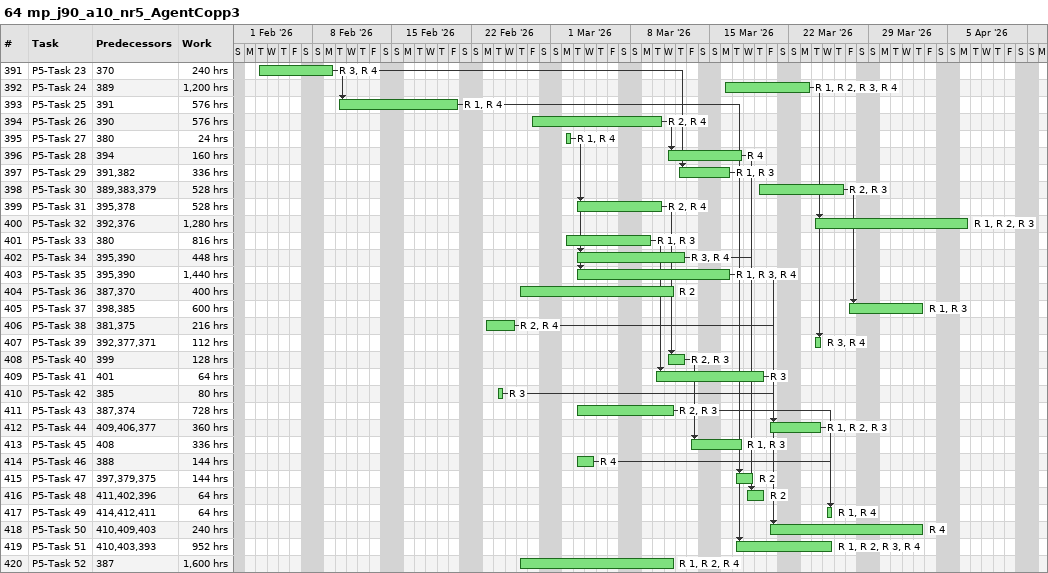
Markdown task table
64 mp_j90_a10_nr5_AgentCopp3

| ID | Task | Start | Finish | Predecessors | Resources | Work (h) |
|---|---|---|---|---|---|---|
| 391 | P5-Task 23 | 2026-02-03 | 2026-02-09 | 370 | R 3, R 4 | 240 |
| 392 | P5-Task 24 | 2026-03-16 | 2026-03-23 | 389 | R 1, R 2, R 3, R 4 | 1200 |
| 393 | P5-Task 25 | 2026-02-10 | 2026-02-20 | 391 | R 1, R 4 | 576 |
| 394 | P5-Task 26 | 2026-02-27 | 2026-03-10 | 390 | R 2, R 4 | 576 |
| 395 | P5-Task 27 | 2026-03-02 | 2026-03-02 | 380 | R 1, R 4 | 24 |
| 396 | P5-Task 28 | 2026-03-11 | 2026-03-17 | 394 | R 4 | 160 |
| 397 | P5-Task 29 | 2026-03-12 | 2026-03-16 | 391, 382 | R 1, R 3 | 336 |
| 398 | P5-Task 30 | 2026-03-19 | 2026-03-26 | 389, 383, 379 | R 2, R 3 | 528 |
| 399 | P5-Task 31 | 2026-03-03 | 2026-03-10 | 395, 378 | R 2, R 4 | 528 |
| 400 | P5-Task 32 | 2026-03-24 | 2026-04-06 | 392, 376 | R 1, R 2, R 3 | 1280 |
| 401 | P5-Task 33 | 2026-03-02 | 2026-03-09 | 380 | R 1, R 3 | 816 |
| 402 | P5-Task 34 | 2026-03-03 | 2026-03-12 | 395, 390 | R 3, R 4 | 448 |
| 403 | P5-Task 35 | 2026-03-03 | 2026-03-16 | 395, 390 | R 1, R 3, R 4 | 1440 |
| 404 | P5-Task 36 | 2026-02-26 | 2026-03-11 | 387, 370 | R 2 | 400 |
| 405 | P5-Task 37 | 2026-03-27 | 2026-04-02 | 398, 385 | R 1, R 3 | 600 |
| 406 | P5-Task 38 | 2026-02-23 | 2026-02-25 | 381, 375 | R 2, R 4 | 216 |
| 407 | P5-Task 39 | 2026-03-24 | 2026-03-24 | 392, 377, 371 | R 3, R 4 | 112 |
| 408 | P5-Task 40 | 2026-03-11 | 2026-03-12 | 399 | R 2, R 3 | 128 |
| 409 | P5-Task 41 | 2026-03-10 | 2026-03-19 | 401 | R 3 | 64 |
| 410 | P5-Task 42 | 2026-02-24 | 2026-02-24 | 385 | R 3 | 80 |
| 411 | P5-Task 43 | 2026-03-03 | 2026-03-11 | 387, 374 | R 2, R 3 | 728 |
| 412 | P5-Task 44 | 2026-03-20 | 2026-03-24 | 409, 406, 377 | R 1, R 2, R 3 | 360 |
| 413 | P5-Task 45 | 2026-03-13 | 2026-03-17 | 408 | R 1, R 3 | 336 |
| 414 | P5-Task 46 | 2026-03-03 | 2026-03-04 | 388 | R 4 | 144 |
| 415 | P5-Task 47 | 2026-03-17 | 2026-03-18 | 397, 379, 375 | R 2 | 144 |
| 416 | P5-Task 48 | 2026-03-18 | 2026-03-19 | 411, 402, 396 | R 2 | 64 |
| 417 | P5-Task 49 | 2026-03-25 | 2026-03-25 | 414, 412, 411 | R 1, R 4 | 64 |
| 418 | P5-Task 50 | 2026-03-20 | 2026-04-02 | 410, 409, 403 | R 4 | 240 |
| 419 | P5-Task 51 | 2026-03-17 | 2026-03-25 | 410, 403, 393 | R 1, R 2, R 3, R 4 | 952 |
| 420 | P5-Task 52 | 2026-02-26 | 2026-03-11 | 387 | R 1, R 2, R 4 | 1600 |
